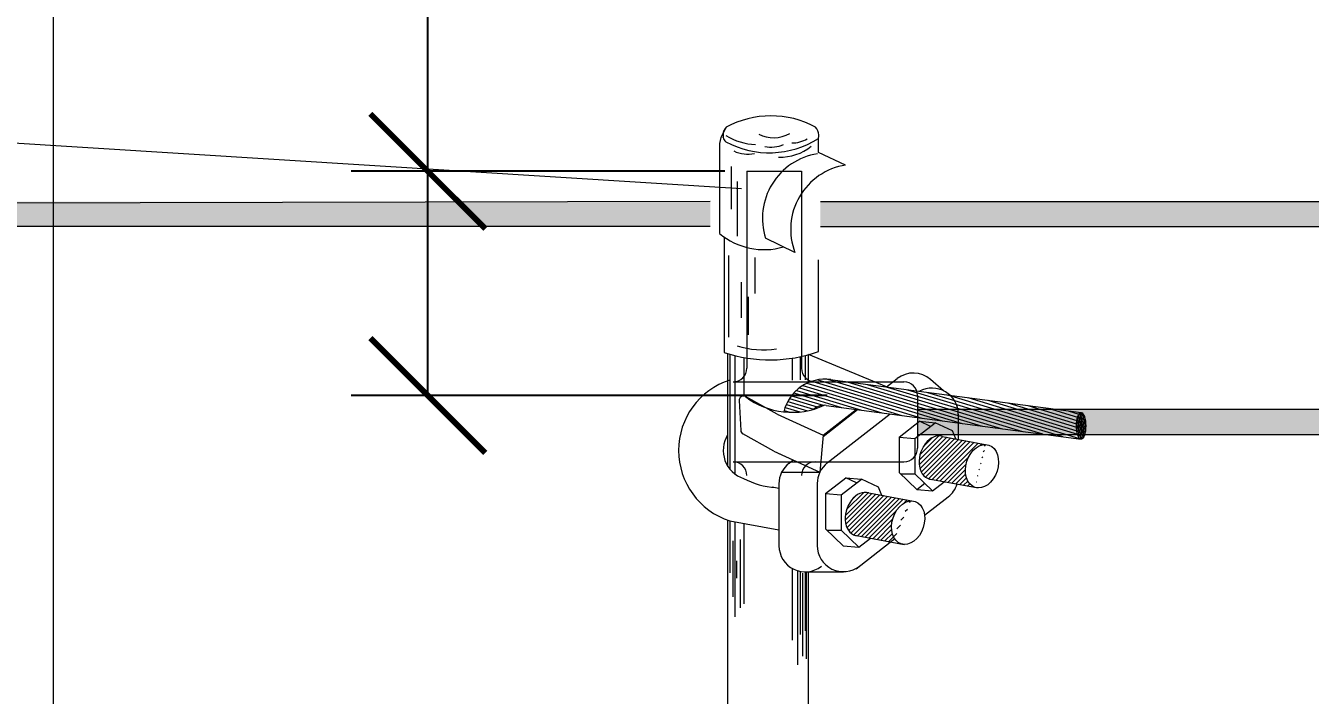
# Model space of a CAD drawing. Header units: inches. Extents: x -7660 to 802, y -193 to 3.
# Drawn here: x 676.522 to 678.198, y -91.646 to -90.771 of the extents above; entities that cross this region are included whole.
import ezdxf

# ---------------------------------------------------------------- set-up
doc = ezdxf.new("R2010")
doc.units = ezdxf.units.IN
doc.header["$MEASUREMENT"] = 0
for name, color, linetype in [('A-ALVIS', 1, 'Continuous'), ('A_DETALHES', 7, 'Continuous'), ('C01', 1, 'Continuous'), ('COTAS', 8, 'Continuous')]:
    doc.layers.add(name, color=color, linetype=linetype)
doc.layers.add('A-CONCOR', color=150, linetype='Continuous', lineweight=50)
doc.styles.get("Standard").update_dxf_attribs({"font": 'arial.ttf'})
doc.styles.add('Texto Cotas', font='romans.shx')
doc.dimstyles.new('75', dxfattribs={"dimscale": 150, "dimtxt": 2.5, "dimasz": 2.5, "dimexe": 1.25, "dimexo": 0.625, "dimtad": 1, "dimtxsty": 'Standard', "dimcen": 2.5, "dimadec": 0, "dimazin": 0, "dimtfac": 1, "dimtmove": 0, "dimatfit": 3, "dimfxl": 30, "dimfxlon": 1, "dimarcsym": 0})
doc.dimstyles.new('huawei_stand Cota 1-100', dxfattribs={"dimscale": 0, "dimtxt": 0.15, "dimasz": 0.15, "dimexe": 0.1, "dimexo": 0.1, "dimgap": 0.1, "dimtad": 1, "dimzin": 0, "dimdsep": 46, "dimtxsty": 'Texto Cotas', "dimblk": 'ARCHTICK', "dimcen": 0.2, "dimdle": 0.1, "dimclrd": 256, "dimclre": 256, "dimclrt": 256, "dimadec": 0, "dimazin": 0, "dimtfac": 1, "dimtix": 1, "dimtmove": 0, "dimatfit": 3, "dimfxl": 1, "dimtolj": 1, "dimtzin": 0, "dimarcsym": 1})
pattern_1 = [(45, (673.3873864, -97.653966), (-0.0030249582, 0.0030249582), [])]

# ---------------------------------------------------------------- blocks, each defined once
blk = doc.blocks.new('_ArchTick')
at = {"const_width": 0.05}
blk.add_lwpolyline([(-0.5, -0.5), (0.5, 0.5)], dxfattribs=at)
blk = doc.blocks.new('*D235')
at = {"lineweight": -2, "transparency": 16777216}
for p, q in [((677.0471, -90.9615), (677.0471, -90.2915)), ((677.0471, -91.2542), (677.0471, -90.8615)), ((677.4345, -90.9615), (676.9471, -90.9615)), ((677.5682, -91.2542), (676.9471, -91.2542))]:
    blk.add_line(p, q, dxfattribs=at)
at = {"lineweight": -2, "transparency": 16777216, "xscale": 0.15, "yscale": 0.15, "zscale": 0.15}
for p, rotation in [((677.0471, -90.9615), 90), ((677.0471, -91.2542), 270)]:
    blk.add_blockref('_ArchTick', p, dxfattribs=dict(at, rotation=rotation))
at = {"lineweight": 5, "transparency": 16777216, "insert": (676.8578, -90.5515), "char_height": 0.15, "attachment_point": 5, "rotation": 90, "style": 'Texto Cotas'}
blk.add_mtext('\\A1;{\\W0.7;0,10}', dxfattribs=at)

msp = doc.modelspace()

# ---------------------------------------------------------------- hatches: boundary and pattern name
at = {"lineweight": 5}
h = msp.add_hatch(dxfattribs=at)
h.set_pattern_fill('LINE', color=1, scale=0.034223, angle=45, style=0)
h.set_pattern_definition(pattern_1)
edge = h.paths.add_edge_path()
edge.add_ellipse((677.77001, -91.34651), major_axis=(0.00901, 0.02766), ratio=0.7114081, start_angle=10.8046, end_angle=180, ccw=False)
edge.add_line((677.77518, -91.31814), (677.71859, -91.30767))
edge.add_ellipse((677.70958, -91.33533), major_axis=(0.00901, 0.02766), ratio=0.7114081, start_angle=0, end_angle=180)
edge.add_line((677.70057, -91.36299), (677.761, -91.37416))
h = msp.add_hatch(dxfattribs=at)
h.set_pattern_fill('LINE', color=1, scale=0.034223, angle=45, style=0)
h.set_pattern_definition(pattern_1)
edge = h.paths.add_edge_path()
edge.add_ellipse((677.61327, -91.40897), major_axis=(0.00901, 0.02766), ratio=0.7114081, start_angle=0, end_angle=180)
edge.add_line((677.60426, -91.43663), (677.65082, -91.44524))
edge.add_line((677.65082, -91.44524), (677.65617, -91.44106))
edge.add_ellipse((677.6737, -91.42015), major_axis=(0.00901, 0.02766), ratio=0.7114081, start_angle=10.8046, end_angle=150.49138, ccw=False)
edge.add_line((677.67647, -91.39133), (677.62228, -91.38131))
at = {"layer": 'A_DETALHES', "lineweight": 5}
h = msp.add_hatch(dxfattribs=at)
h.set_pattern_fill('LINE', color=80, scale=0.034223, angle=163.16025, style=0)
h.set_pattern_definition([(163.16025, (671.374996, -97.4661755), (-0.0012393006, -0.0040944936), [])])
edge = h.paths.add_edge_path()
edge.add_arc((677.70495, -91.27873), 0.03422, 0, 46.28981, ccw=False)
edge.add_line((677.73917, -91.27873), (677.73917, -91.28991))
edge.add_line((677.73917, -91.28991), (677.89819, -91.31094))
edge.add_ellipse((677.89937, -91.29384), major_axis=(0, -0.01726), ratio=0.349007, start_angle=180, end_angle=354.71519, ccw=False)
edge.add_line((677.89875, -91.27649), (677.72859, -91.25399))
h.paths.add_polyline_path([(677.73917, -91.28991), (677.73917, -91.27873, 0.2047695), (677.72859, -91.25399), (677.57211, -91.2333, 0.3840769), (677.51156, -91.27561, 0.0990252), (677.55071, -91.27206, -0.2162196), (677.56695, -91.26714)])
at = {"layer": 'COTAS', "lineweight": 5}
h = msp.add_hatch(color=256, dxfattribs=at)
h.dxf.hatch_style = 1
h.paths.add_polyline_path([(677.41559, -91.00108), (676.66247, -91.00108), (676.66247, -91.03382), (677.41559, -91.03382)])
h.paths.add_polyline_path([(676.66247, -91.00108), (676.60307, -91.00108), (676.60307, -91.03382), (676.66247, -91.03382)])
h.paths.add_polyline_path([(676.55966, -91.00108), (676.50663, -91.00108), (676.47389, -91.03382), (676.5924, -91.03382)])
h.paths.add_polyline_path([(676.50663, -91.00108), (676.39165, -91.00108), (676.42439, -91.03382), (676.47389, -91.03382)])
h.paths.add_polyline_path([(676.39165, -91.00108), (676.22364, -91.00108), (676.25638, -91.03382), (676.42439, -91.03382)])
h.paths.add_polyline_path([(676.60307, -91.00108), (676.55966, -91.00108), (676.5924, -91.03382), (676.60307, -91.03382)])
h.paths.add_polyline_path([(676.22364, -91.00108), (676.05563, -91.00108), (676.08837, -91.03382), (676.25638, -91.03382)])
h.paths.add_polyline_path([(676.05563, -91.00108), (675.58717, -91.00502), (675.57336, -91.03382), (676.08837, -91.03382)])
h = msp.add_hatch(color=256, dxfattribs=at)
h.dxf.hatch_style = 1
h.paths.add_polyline_path([(677.55926, -91.00108), (678.31237, -91.00108), (678.31237, -91.03382), (677.55926, -91.03382)])
h.paths.add_polyline_path([(678.31237, -91.00108), (678.37177, -91.00108), (678.37177, -91.03382), (678.31237, -91.03382)])
h.paths.add_polyline_path([(678.41519, -91.00108), (678.46822, -91.00108), (678.50096, -91.03382), (678.38245, -91.03382)])
h.paths.add_polyline_path([(678.46822, -91.00108), (678.5832, -91.00108), (678.55046, -91.03382), (678.50096, -91.03382)])
h.paths.add_polyline_path([(678.5832, -91.00108), (678.75121, -91.00108), (678.71847, -91.03382), (678.55046, -91.03382)])
h.paths.add_polyline_path([(678.37177, -91.00108), (678.41519, -91.00108), (678.38245, -91.03382), (678.37177, -91.03382)])
h.paths.add_polyline_path([(678.75121, -91.00108), (678.91921, -91.00108), (678.88647, -91.03382), (678.71847, -91.03382)])
h.paths.add_polyline_path([(678.91921, -91.00108), (679.41517, -91.00108), (679.40148, -91.03382), (678.88647, -91.03382)])
h = msp.add_hatch(color=256, dxfattribs=at)
h.dxf.hatch_style = 1
h.paths.add_polyline_path([(677.68645, -91.27222), (678.43956, -91.27222), (678.43956, -91.30496), (677.68645, -91.30496)])
h.paths.add_polyline_path([(678.43956, -91.27222), (678.49896, -91.27222), (678.49896, -91.30496), (678.43956, -91.30496)])
h.paths.add_polyline_path([(678.54238, -91.27222), (678.59541, -91.27222), (678.62815, -91.30496), (678.50964, -91.30496)])
h.paths.add_polyline_path([(678.59541, -91.27222), (678.71039, -91.27222), (678.67765, -91.30496), (678.62815, -91.30496)])
h.paths.add_polyline_path([(678.71039, -91.27222), (678.87839, -91.27222), (678.84565, -91.30496), (678.67765, -91.30496)])
h.paths.add_polyline_path([(678.49896, -91.27222), (678.54238, -91.27222), (678.50964, -91.30496), (678.49896, -91.30496)])
h.paths.add_polyline_path([(678.87839, -91.27222), (679.0464, -91.27222), (679.01366, -91.30496), (678.84565, -91.30496)])
h.paths.add_polyline_path([(679.0464, -91.27222), (679.54236, -91.27222), (679.52867, -91.30496), (679.01366, -91.30496)])

# ---------------------------------------------------------------- linework, layer by layer
at = {"color": 1, "lineweight": 5}
msp.add_line((677.49627, -91.37352), (677.5052, -91.37517), dxfattribs=at)
msp.add_arc((677.51805, -91.294), 0.03823, 239.35591, 251.66626, dxfattribs=at)
for centre in [(677.89567, -91.28554), (677.8974, -91.281), (677.8974, -91.29136), (677.89869, -91.28683), (677.89956, -91.28014), (677.90085, -91.2905), (677.9015, -91.2823), (677.9028, -91.28726), (677.89502, -91.29201), (677.89502, -91.29848), (677.89718, -91.29741), (677.89718, -91.30431), (677.89913, -91.29352), (677.89913, -91.30086), (677.89956, -91.30712), (677.90085, -91.29741), (677.9015, -91.30474), (677.90323, -91.29935), (677.90388, -91.29266)]:
    msp.add_ellipse(centre, major_axis=(0, -0.00324), ratio=0.2670148, dxfattribs=at)
at = {"layer": 'A-ALVIS', "lineweight": 5}
for p, q in [((677.46326, -90.96148), (677.46326, -91.21855)), ((677.46326, -90.96148), (677.53454, -90.96148)), ((677.53454, -90.96148), (677.53454, -91.21855)), ((677.44544, -91.23637), (677.66821, -91.23637)), ((677.68603, -91.25419), (677.68603, -91.32299)), ((677.44544, -91.34081), (677.66821, -91.34081))]:
    msp.add_line(p, q, dxfattribs=at)
for centre, start, end in [((677.44544, -91.21855), 270, 0), ((677.55236, -91.21855), 180, 270), ((677.66821, -91.25419), 0, 90), ((677.66821, -91.32299), 270, 0), ((677.44544, -91.35863), 0, 90), ((677.55236, -91.35863), 90, 180)]:
    msp.add_arc(centre, 0.01782, start, end, dxfattribs=at)
at = {"layer": 'A-CONCOR', "lineweight": 5}
msp.add_line((676.55824, -89.29955), (676.55824, -92.38023), dxfattribs=at)
at = {"layer": 'A_DETALHES', "color": 2, "lineweight": 5}
for p, q in [((677.4295, -90.91758), (677.42771, -90.92517)), ((677.43624, -90.90404), (677.4295, -90.91758)), ((677.55655, -90.93685), (677.55655, -90.91869)), ((677.42771, -90.92517), (677.42771, -91.04264)), ((677.59217, -90.95337), (677.55655, -90.93685)), ((677.43373, -91.04729), (677.43373, -91.19789)), ((677.52595, -91.06753), (677.48778, -91.04889)), ((677.55655, -91.19695), (677.55655, -91.077))]:
    msp.add_line(p, q, dxfattribs=at)
at = {"layer": 'A_DETALHES', "color": 1, "lineweight": 5}
for p, q in [((677.44301, -90.9554), (677.44301, -91.01118)), ((677.4508, -90.97486), (677.4508, -91.04621)), ((677.4392, -91.07146), (677.4392, -91.17823)), ((677.47389, -91.07427), (677.47389, -91.1211)), ((677.45608, -91.10611), (677.45608, -91.15294)), ((677.46513, -91.12539), (677.46513, -91.17511)), ((677.44105, -91.20019), (677.44105, -91.35021)), ((677.44773, -91.20201), (677.44773, -91.35663)), ((677.45917, -91.20452), (677.45917, -91.25495)), ((677.5327, -91.20366), (677.5327, -91.23392)), ((677.53938, -91.20212), (677.53938, -91.23389)), ((677.52221, -91.20557), (677.52221, -91.23398)), ((677.44105, -91.41781), (677.44105, -91.48577)), ((677.44773, -91.41905), (677.44773, -91.54307)), ((677.45917, -91.42117), (677.45917, -91.52593)), ((677.445, -91.44397), (677.445, -91.51684)), ((677.45473, -91.44235), (677.45473, -91.53142)), ((677.44986, -91.46988), (677.44986, -91.49255)), ((677.52221, -91.47978), (677.52221, -91.57357)), ((677.52929, -91.48289), (677.52929, -91.6059)), ((677.5327, -91.48376), (677.5327, -91.56599)), ((677.53578, -91.48608), (677.53578, -91.59457)), ((677.53938, -91.48442), (677.53938, -91.56116)), ((677.54064, -91.4844), (677.54064, -91.59781))]:
    msp.add_line(p, q, dxfattribs=at)
at = {"layer": 'A_DETALHES', "color": 3, "lineweight": 5}
for p, q in [((677.43819, -91.19933), (677.43819, -91.34619)), ((677.54319, -91.20113), (677.54319, -91.23751)), ((677.64555, -91.24301), (677.54372, -91.20058)), ((677.64555, -91.24301), (677.65943, -91.23216)), ((677.71994, -91.24797), (677.70289, -91.23323)), ((677.45332, -91.26071), (677.4554, -91.29994)), ((677.50297, -91.27873), (677.46145, -91.25563)), ((677.50297, -91.27873), (677.56292, -91.30604)), ((677.56276, -91.30776), (677.6078, -91.27254)), ((677.56292, -91.30604), (677.60605, -91.27231)), ((677.56819, -91.34224), (677.65015, -91.27814)), ((677.66211, -91.3086), (677.68856, -91.28791)), ((677.68856, -91.28791), (677.70898, -91.28968)), ((677.70273, -91.29457), (677.68856, -91.28791)), ((677.73917, -91.27873), (677.73917, -91.31148)), ((677.49857, -91.3269), (677.4582, -91.30444)), ((677.68252, -91.31037), (677.70898, -91.28968)), ((677.73143, -91.30023), (677.70898, -91.28968)), ((677.73587, -91.31087), (677.73143, -91.30023)), ((677.56292, -91.30604), (677.55851, -91.3542)), ((677.66211, -91.3086), (677.66211, -91.35468)), ((677.66211, -91.3086), (677.68252, -91.31037)), ((677.68252, -91.31037), (677.68252, -91.35646)), ((677.71859, -91.30767), (677.77903, -91.31885)), ((677.49857, -91.3269), (677.55851, -91.3542)), ((677.51834, -91.34251), (677.52368, -91.33833)), ((677.50866, -91.35447), (677.55851, -91.3542)), ((677.66211, -91.35468), (677.68518, -91.3768)), ((677.5052, -91.36947), (677.5052, -91.4502)), ((677.55506, -91.3692), (677.55506, -91.44993)), ((677.5658, -91.38224), (677.59225, -91.36155)), ((677.58621, -91.38402), (677.61267, -91.36332)), ((677.59225, -91.36155), (677.61267, -91.36332)), ((677.60642, -91.36821), (677.59225, -91.36155)), ((677.63512, -91.37388), (677.61267, -91.36332)), ((677.66396, -91.35646), (677.68252, -91.35646)), ((677.68252, -91.35646), (677.70559, -91.37858)), ((677.68518, -91.3768), (677.6954, -91.36881)), ((677.70057, -91.36299), (677.76485, -91.37488)), ((677.70559, -91.37858), (677.72075, -91.36672)), ((677.5658, -91.38224), (677.58621, -91.38402)), ((677.5658, -91.38224), (677.5658, -91.42833)), ((677.58621, -91.38402), (677.58621, -91.4301)), ((677.62228, -91.38131), (677.68272, -91.39249)), ((677.63956, -91.38451), (677.63512, -91.37388)), ((677.68518, -91.3768), (677.70559, -91.37858)), ((677.69513, -91.41059), (677.72603, -91.38642)), ((677.43819, -91.41686), (677.43819, -93.58878)), ((677.44091, -91.41779), (677.5052, -91.42968)), ((677.5658, -91.42833), (677.58887, -91.45045)), ((677.56765, -91.4301), (677.58621, -91.4301)), ((677.58621, -91.4301), (677.60928, -91.45222)), ((677.60426, -91.43663), (677.66854, -91.44852)), ((677.58887, -91.45045), (677.60928, -91.45222)), ((677.60609, -91.48023), (677.65617, -91.44106)), ((677.60928, -91.45222), (677.62444, -91.44036)), ((677.54319, -91.48422), (677.54319, -91.62441)), ((677.54372, -91.48415), (677.58928, -91.48415)), ((677.54319, -91.62441), (677.54318, -93.58878))]:
    msp.add_line(p, q, dxfattribs=at)
at = {"layer": 'A_DETALHES', "color": 80, "lineweight": 5}
for p, q in [((677.57211, -91.2333), (677.89937, -91.27658)), ((677.56695, -91.26714), (677.89937, -91.3111))]:
    msp.add_line(p, q, dxfattribs=at)
at = {"layer": 'A_DETALHES', "color": 2, "lineweight": 5}
for centre, radius, start, end in [((677.49474, -91.01222), 0.12299, 61.78534, 118.40229), ((677.479, -90.91631), 0.04677, 176.80361, 181.30512), ((677.4156, -90.91762), 0.01664, 0.84362, 1.52439), ((677.44049, -90.91577), 0.00841, 191.00516, 238.09655), ((677.44347, -90.91325), 0.01118, 154.83358, 182.33489), ((677.46384, -90.9251), 0.03472, 142.64762, 151.41691), ((677.49274, -90.81899), 0.11838, 241.38603, 302.61943), ((677.54156, -90.91489), 0.01582, 2.85585, 44.28537), ((677.54014, -90.91343), 0.01724, 342.21545, 357.75161), ((677.56878, -91.02273), 0.08512, 99.0597, 197.89946), ((677.60558, -91.03743), 0.08512, 99.0597, 200.70834), ((677.48582, -90.97358), 0.09026, 229.92578, 286.22), ((677.49378, -91.01957), 0.18816, 251.39014, 289.48877)]:
    msp.add_arc(centre, radius, start, end, dxfattribs=at)
at = {"layer": 'A_DETALHES', "color": 1, "lineweight": 5}
for centre, radius, start, end in [((677.47717, -90.84942), 0.07725, 237.83851, 268.1454), ((677.49815, -90.87358), 0.0441, 243.86082, 298.52908), ((677.52267, -90.8866), 0.03787, 268.85713, 300.98066), ((677.46458, -90.89796), 0.0413, 243.81541, 282.26011), ((677.49437, -90.88661), 0.04339, 259.97244, 292.69689), ((677.50714, -90.87849), 0.06451, 267.83142, 308.6247), ((677.48465, -91.07547), 0.11901, 253.30125, 278.38674)]:
    msp.add_arc(centre, radius, start, end, dxfattribs=at)
at = {"layer": 'A_DETALHES', "color": 3, "lineweight": 5}
for centre, radius, start, end in [((677.47085, -91.32592), 0.09662, 107.96457, 251.95033), ((677.68051, -91.25912), 0.03422, 49.15272, 128.02979), ((677.70495, -91.27873), 0.03422, 0, 118.64445), ((677.45878, -91.26042), 0.00548, 60.90988, 183.03387), ((677.52225, -91.17596), 0.10022, 232.64641, 294.77544), ((677.46086, -91.29965), 0.00548, 183.03387, 240.90988), ((677.47085, -91.32592), 0.03844, 148.17188, 251.95033), ((677.53942, -91.36947), 0.03422, 128.02979, 180), ((677.58928, -91.3692), 0.03422, 128.02979, 180), ((677.50751, -91.27104), 0.10353, 242.02264, 266.24845), ((677.70495, -91.35946), 0.03422, 308.02979, 342.36769), ((677.53942, -91.4502), 0.03422, 180, 308.02979), ((677.58928, -91.44993), 0.03422, 180, 308.02979)]:
    msp.add_arc(centre, radius, start, end, dxfattribs=at)
at = {"layer": 'A_DETALHES', "color": 80, "lineweight": 5}
for centre, radius, start, end in [((677.56531, -91.28806), 0.05518, 82.00989, 166.96688), ((677.56425, -91.2875), 0.02053, 82.46713, 131.26975)]:
    msp.add_arc(centre, radius, start, end, dxfattribs=at)
msp.add_ellipse((677.89937, -91.29384), major_axis=(0, -0.01726), ratio=0.349007, dxfattribs=at)
at = {"layer": 'A_DETALHES', "color": 3, "lineweight": 5}
for centre in [(677.70958, -91.33533), (677.61327, -91.40897)]:
    msp.add_ellipse(centre, major_axis=(0.00901, 0.02766), ratio=0.7114081, start_param=0, end_param=3.3301685, dxfattribs=at)
for centre in [(677.77001, -91.34651), (677.6737, -91.42015)]:
    msp.add_ellipse(centre, major_axis=(0.00901, 0.02766), ratio=0.7114081, dxfattribs=at)
at = {"layer": 'COTAS', "color": 1, "lineweight": 5}
msp.add_line((674.20819, -90.78125), (677.45643, -90.9838), dxfattribs=at)
at = {"layer": 'COTAS', "lineweight": 5}
for p, q in [((677.41559, -91.00108), (675.58717, -91.00502)), ((677.55926, -91.00108), (679.41517, -91.00108)), ((677.41559, -91.03382), (675.57336, -91.03382)), ((677.55926, -91.03382), (679.40148, -91.03382)), ((677.68645, -91.27222), (679.54236, -91.27222)), ((677.68645, -91.30496), (679.52867, -91.30496))]:
    msp.add_line(p, q, dxfattribs=at)

# ---------------------------------------------------------------- dimensions: what is measured, and where the dimension line sits
at = {"lineweight": 5}
dim = msp.add_linear_dim(base=(677.04713, -91.25419), p1=(677.53454, -90.96148), p2=(677.66821, -91.25419), angle=90, text='{\\W0.7;0,10}', dimstyle='huawei_stand Cota 1-100', override={"dimscale": 1, "dimfxl": 0.07}, dxfattribs=at)
dim.commit()
dim.dimension.update_dxf_attribs({"geometry": '*D235', "text_midpoint": (677.04713, -90.55148), "dimtype": 160})

# ---------------------------------------------------------------- leaders
at = {"layer": 'C01', "lineweight": 5, "ltscale": 0.35}
msp.add_leader([(679.05565, -91.30496), (678.72057, -94.62895), (675.453, -94.62895)], dimstyle='75', override={"dimgap": 0.625, "dimtad": 0}, dxfattribs=at)

doc.saveas('drawing.dxf')
